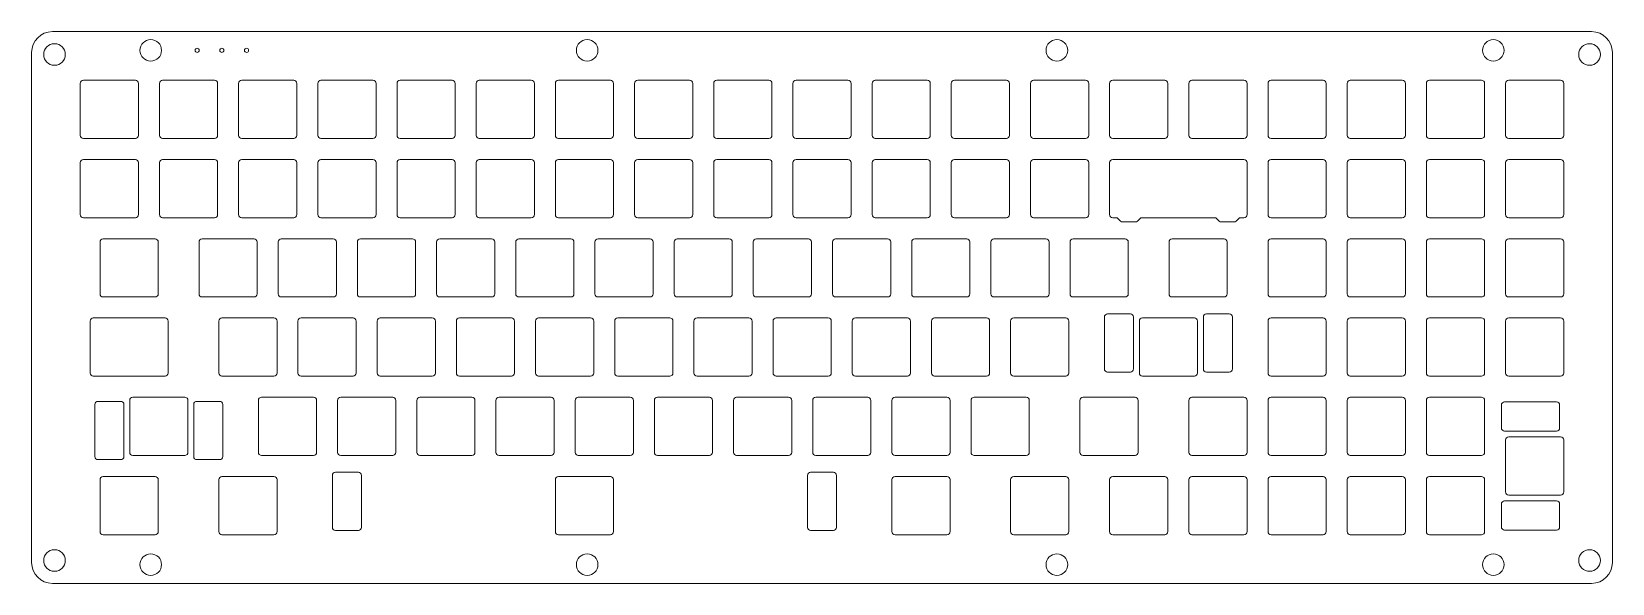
# Model space of a CAD drawing. Header units: millimetres. Extents: x 60 to 3943, y -655 to 1781.
# Drawn here: x 2075.9 to 2456.2, y 399.5 to 532.1 of the extents above; entities that cross this region are included whole.
import ezdxf

# ---------------------------------------------------------------- set-up
doc = ezdxf.new("R2010")
doc.units = ezdxf.units.MM
doc.header["$MEASUREMENT"] = 0

msp = doc.modelspace()

# ---------------------------------------------------------------- linework, layer by layer
at = {"lineweight": 0}
for p, q in [((2080.95, 532.11), (2451.25, 532.11)), ((2075.95, 404.46), (2075.95, 527.11)), ((2456.25, 404.46), (2456.25, 527.11)), ((2335.3, 488.11), (2335.3, 500.61)), ((2336.05, 501.36), (2367.6, 501.36)), ((2368.35, 488.11), (2368.35, 500.61)), ((2336.05, 487.36), (2336.05, 487.36)), ((2336.05, 487.36), (2336.8, 487.36)), ((2337.9, 486.58), (2337.34, 487.14)), ((2341.99, 486.58), (2342.55, 487.14)), ((2343.1, 487.36), (2360.55, 487.36)), ((2361.65, 486.58), (2361.09, 487.14)), ((2365.74, 486.58), (2366.3, 487.14)), ((2367.6, 487.36), (2366.85, 487.36)), ((2367.6, 487.36), (2367.6, 487.36)), ((2338.45, 486.36), (2341.45, 486.36)), ((2362.2, 486.36), (2365.2, 486.36)), ((2451.25, 399.46), (2080.95, 399.46))]:
    msp.add_line(p, q, dxfattribs=at)
for points in [[(2087.65, 519.66), (2087.65, 507.16, 0.414214), (2088.4, 506.41), (2100.9, 506.41, 0.414214), (2101.65, 507.16), (2101.65, 519.66, 0.414214), (2100.9, 520.41), (2088.4, 520.41, 0.414214)], [(2106.7, 519.66), (2106.7, 507.16, 0.414214), (2107.45, 506.41), (2119.95, 506.41, 0.414214), (2120.7, 507.16), (2120.7, 519.66, 0.414214), (2119.95, 520.41), (2107.45, 520.41, 0.414214)], [(2125.75, 519.66), (2125.75, 507.16, 0.414214), (2126.5, 506.41), (2139, 506.41, 0.414214), (2139.75, 507.16), (2139.75, 519.66, 0.414214), (2139, 520.41), (2126.5, 520.41, 0.414214)], [(2144.8, 519.66), (2144.8, 507.16, 0.414214), (2145.55, 506.41), (2158.05, 506.41, 0.414214), (2158.8, 507.16), (2158.8, 519.66, 0.414214), (2158.05, 520.41), (2145.55, 520.41, 0.414214)], [(2163.85, 519.66), (2163.85, 507.16, 0.414214), (2164.6, 506.41), (2177.1, 506.41, 0.414214), (2177.85, 507.16), (2177.85, 519.66, 0.414214), (2177.1, 520.41), (2164.6, 520.41, 0.414214)], [(2182.9, 519.66), (2182.9, 507.16, 0.414214), (2183.65, 506.41), (2196.15, 506.41, 0.414214), (2196.9, 507.16), (2196.9, 519.66, 0.414214), (2196.15, 520.41), (2183.65, 520.41, 0.414214)], [(2201.95, 519.66), (2201.95, 507.16, 0.414214), (2202.7, 506.41), (2215.2, 506.41, 0.414214), (2215.95, 507.16), (2215.95, 519.66, 0.414214), (2215.2, 520.41), (2202.7, 520.41, 0.414214)], [(2221, 519.66), (2221, 507.16, 0.414214), (2221.75, 506.41), (2234.25, 506.41, 0.414214), (2235, 507.16), (2235, 519.66, 0.414214), (2234.25, 520.41), (2221.75, 520.41, 0.414214)], [(2240.05, 519.66), (2240.05, 507.16, 0.414214), (2240.8, 506.41), (2253.3, 506.41, 0.414214), (2254.05, 507.16), (2254.05, 519.66, 0.414214), (2253.3, 520.41), (2240.8, 520.41, 0.414214)], [(2259.1, 519.66), (2259.1, 507.16, 0.414214), (2259.85, 506.41), (2272.35, 506.41, 0.414214), (2273.1, 507.16), (2273.1, 519.66, 0.414214), (2272.35, 520.41), (2259.85, 520.41, 0.414214)], [(2278.15, 519.66), (2278.15, 507.16, 0.414214), (2278.9, 506.41), (2291.4, 506.41, 0.414214), (2292.15, 507.16), (2292.15, 519.66, 0.414214), (2291.4, 520.41), (2278.9, 520.41, 0.414214)], [(2297.2, 519.66), (2297.2, 507.16, 0.414214), (2297.95, 506.41), (2310.45, 506.41, 0.414214), (2311.2, 507.16), (2311.2, 519.66, 0.414214), (2310.45, 520.41), (2297.95, 520.41, 0.414214)], [(2316.25, 519.66), (2316.25, 507.16, 0.414214), (2317, 506.41), (2329.5, 506.41, 0.414214), (2330.25, 507.16), (2330.25, 519.66, 0.414214), (2329.5, 520.41), (2317, 520.41, 0.414214)], [(2335.3, 519.66), (2335.3, 507.16, 0.414214), (2336.05, 506.41), (2348.55, 506.41, 0.414214), (2349.3, 507.16), (2349.3, 519.66, 0.414214), (2348.55, 520.41), (2336.05, 520.41, 0.414214)], [(2354.35, 519.66), (2354.35, 507.16, 0.414214), (2355.1, 506.41), (2367.6, 506.41, 0.414214), (2368.35, 507.16), (2368.35, 519.66, 0.414214), (2367.6, 520.41), (2355.1, 520.41, 0.414214)], [(2373.4, 519.66), (2373.4, 507.16, 0.414214), (2374.15, 506.41), (2386.65, 506.41, 0.414214), (2387.4, 507.16), (2387.4, 519.66, 0.414214), (2386.65, 520.41), (2374.15, 520.41, 0.414214)], [(2392.45, 519.66), (2392.45, 507.16, 0.414214), (2393.2, 506.41), (2405.7, 506.41, 0.414214), (2406.45, 507.16), (2406.45, 519.66, 0.414214), (2405.7, 520.41), (2393.2, 520.41, 0.414214)], [(2411.5, 519.66), (2411.5, 507.16, 0.414214), (2412.25, 506.41), (2424.75, 506.41, 0.414214), (2425.5, 507.16), (2425.5, 519.66, 0.414214), (2424.75, 520.41), (2412.25, 520.41, 0.414214)], [(2430.55, 519.66), (2430.55, 507.16, 0.414214), (2431.3, 506.41), (2443.8, 506.41, 0.414214), (2444.55, 507.16), (2444.55, 519.66, 0.414214), (2443.8, 520.41), (2431.3, 520.41, 0.414214)], [(2087.65, 500.61), (2087.65, 488.11, 0.414214), (2088.4, 487.36), (2100.9, 487.36, 0.414214), (2101.65, 488.11), (2101.65, 500.61, 0.414214), (2100.9, 501.36), (2088.4, 501.36, 0.414214)], [(2106.7, 500.61), (2106.7, 488.11, 0.414214), (2107.45, 487.36), (2119.95, 487.36, 0.414214), (2120.7, 488.11), (2120.7, 500.61, 0.414214), (2119.95, 501.36), (2107.45, 501.36, 0.414214)], [(2125.75, 500.61), (2125.75, 488.11, 0.414214), (2126.5, 487.36), (2139, 487.36, 0.414214), (2139.75, 488.11), (2139.75, 500.61, 0.414214), (2139, 501.36), (2126.5, 501.36, 0.414214)], [(2144.8, 500.61), (2144.8, 488.11, 0.414214), (2145.55, 487.36), (2158.05, 487.36, 0.414214), (2158.8, 488.11), (2158.8, 500.61, 0.414214), (2158.05, 501.36), (2145.55, 501.36, 0.414214)], [(2163.85, 500.61), (2163.85, 488.11, 0.414214), (2164.6, 487.36), (2177.1, 487.36, 0.414214), (2177.85, 488.11), (2177.85, 500.61, 0.414214), (2177.1, 501.36), (2164.6, 501.36, 0.414214)], [(2182.9, 500.61), (2182.9, 488.11, 0.414214), (2183.65, 487.36), (2196.15, 487.36, 0.414214), (2196.9, 488.11), (2196.9, 500.61, 0.414214), (2196.15, 501.36), (2183.65, 501.36, 0.414214)], [(2201.95, 500.61), (2201.95, 488.11, 0.414214), (2202.7, 487.36), (2215.2, 487.36, 0.414214), (2215.95, 488.11), (2215.95, 500.61, 0.414214), (2215.2, 501.36), (2202.7, 501.36, 0.414214)], [(2221, 500.61), (2221, 488.11, 0.414214), (2221.75, 487.36), (2234.25, 487.36, 0.414214), (2235, 488.11), (2235, 500.61, 0.414214), (2234.25, 501.36), (2221.75, 501.36, 0.414214)], [(2240.05, 500.61), (2240.05, 488.11, 0.414214), (2240.8, 487.36), (2253.3, 487.36, 0.414214), (2254.05, 488.11), (2254.05, 500.61, 0.414214), (2253.3, 501.36), (2240.8, 501.36, 0.414214)], [(2259.1, 500.61), (2259.1, 488.11, 0.414214), (2259.85, 487.36), (2272.35, 487.36, 0.414214), (2273.1, 488.11), (2273.1, 500.61, 0.414214), (2272.35, 501.36), (2259.85, 501.36, 0.414214)], [(2278.15, 500.61), (2278.15, 488.11, 0.414214), (2278.9, 487.36), (2291.4, 487.36, 0.414214), (2292.15, 488.11), (2292.15, 500.61, 0.414214), (2291.4, 501.36), (2278.9, 501.36, 0.414214)], [(2297.2, 500.61), (2297.2, 488.11, 0.414214), (2297.95, 487.36), (2310.45, 487.36, 0.414214), (2311.2, 488.11), (2311.2, 500.61, 0.414214), (2310.45, 501.36), (2297.95, 501.36, 0.414214)], [(2316.25, 500.61), (2316.25, 488.11, 0.414214), (2317, 487.36), (2329.5, 487.36, 0.414214), (2330.25, 488.11), (2330.25, 500.61, 0.414214), (2329.5, 501.36), (2317, 501.36, 0.414214)], [(2373.4, 500.61), (2373.4, 488.11, 0.414214), (2374.15, 487.36), (2386.65, 487.36, 0.414214), (2387.4, 488.11), (2387.4, 500.61, 0.414214), (2386.65, 501.36), (2374.15, 501.36, 0.414214)], [(2392.45, 500.61), (2392.45, 488.11, 0.414214), (2393.2, 487.36), (2405.7, 487.36, 0.414214), (2406.45, 488.11), (2406.45, 500.61, 0.414214), (2405.7, 501.36), (2393.2, 501.36, 0.414214)], [(2411.5, 500.61), (2411.5, 488.11, 0.414214), (2412.25, 487.36), (2424.75, 487.36, 0.414214), (2425.5, 488.11), (2425.5, 500.61, 0.414214), (2424.75, 501.36), (2412.25, 501.36, 0.414214)], [(2430.55, 500.61), (2430.55, 488.11, 0.414214), (2431.3, 487.36), (2443.8, 487.36, 0.414214), (2444.55, 488.11), (2444.55, 500.61, 0.414214), (2443.8, 501.36), (2431.3, 501.36, 0.414214)], [(2092.41, 481.56), (2092.41, 469.06, 0.414214), (2093.16, 468.31), (2105.66, 468.31, 0.414214), (2106.41, 469.06), (2106.41, 481.56, 0.414214), (2105.66, 482.31), (2093.16, 482.31, 0.414214)], [(2116.22, 481.56), (2116.22, 469.06, 0.414214), (2116.97, 468.31), (2129.47, 468.31, 0.414214), (2130.22, 469.06), (2130.22, 481.56, 0.414214), (2129.47, 482.31), (2116.97, 482.31, 0.414214)], [(2135.27, 481.56), (2135.27, 469.06, 0.414214), (2136.02, 468.31), (2148.52, 468.31, 0.414214), (2149.27, 469.06), (2149.27, 481.56, 0.414214), (2148.52, 482.31), (2136.02, 482.31, 0.414214)], [(2154.32, 481.56), (2154.32, 469.06, 0.414214), (2155.07, 468.31), (2167.57, 468.31, 0.414214), (2168.32, 469.06), (2168.32, 481.56, 0.414214), (2167.57, 482.31), (2155.07, 482.31, 0.414214)], [(2173.37, 481.56), (2173.37, 469.06, 0.414214), (2174.12, 468.31), (2186.62, 468.31, 0.414214), (2187.37, 469.06), (2187.37, 481.56, 0.414214), (2186.62, 482.31), (2174.12, 482.31, 0.414214)], [(2192.42, 481.56), (2192.42, 469.06, 0.414214), (2193.17, 468.31), (2205.67, 468.31, 0.414214), (2206.42, 469.06), (2206.42, 481.56, 0.414214), (2205.67, 482.31), (2193.17, 482.31, 0.414214)], [(2211.47, 481.56), (2211.47, 469.06, 0.414214), (2212.22, 468.31), (2224.72, 468.31, 0.414214), (2225.47, 469.06), (2225.47, 481.56, 0.414214), (2224.72, 482.31), (2212.22, 482.31, 0.414214)], [(2230.52, 481.56), (2230.52, 469.06, 0.414214), (2231.27, 468.31), (2243.77, 468.31, 0.414214), (2244.52, 469.06), (2244.52, 481.56, 0.414214), (2243.77, 482.31), (2231.27, 482.31, 0.414214)], [(2249.57, 481.56), (2249.57, 469.06, 0.414214), (2250.32, 468.31), (2262.82, 468.31, 0.414214), (2263.57, 469.06), (2263.57, 481.56, 0.414214), (2262.82, 482.31), (2250.32, 482.31, 0.414214)], [(2268.62, 481.56), (2268.62, 469.06, 0.414214), (2269.37, 468.31), (2281.87, 468.31, 0.414214), (2282.62, 469.06), (2282.62, 481.56, 0.414214), (2281.87, 482.31), (2269.37, 482.31, 0.414214)], [(2287.67, 481.56), (2287.67, 469.06, 0.414214), (2288.42, 468.31), (2300.92, 468.31, 0.414214), (2301.67, 469.06), (2301.67, 481.56, 0.414214), (2300.92, 482.31), (2288.42, 482.31, 0.414214)], [(2306.72, 481.56), (2306.72, 469.06, 0.414214), (2307.47, 468.31), (2319.97, 468.31, 0.414214), (2320.72, 469.06), (2320.72, 481.56, 0.414214), (2319.97, 482.31), (2307.47, 482.31, 0.414214)], [(2325.77, 481.56), (2325.77, 469.06, 0.414214), (2326.52, 468.31), (2339.02, 468.31, 0.414214), (2339.77, 469.06), (2339.77, 481.56, 0.414214), (2339.02, 482.31), (2326.52, 482.31, 0.414214)], [(2349.58, 481.56), (2349.58, 469.06, 0.414214), (2350.33, 468.31), (2362.83, 468.31, 0.414214), (2363.58, 469.06), (2363.58, 481.56, 0.414214), (2362.83, 482.31), (2350.33, 482.31, 0.414214)], [(2373.4, 481.56), (2373.4, 469.06, 0.414214), (2374.15, 468.31), (2386.65, 468.31, 0.414214), (2387.4, 469.06), (2387.4, 481.56, 0.414214), (2386.65, 482.31), (2374.15, 482.31, 0.414214)], [(2392.45, 481.56), (2392.45, 469.06, 0.414214), (2393.2, 468.31), (2405.7, 468.31, 0.414214), (2406.45, 469.06), (2406.45, 481.56, 0.414214), (2405.7, 482.31), (2393.2, 482.31, 0.414214)], [(2411.5, 481.56), (2411.5, 469.06, 0.414214), (2412.25, 468.31), (2424.75, 468.31, 0.414214), (2425.5, 469.06), (2425.5, 481.56, 0.414214), (2424.75, 482.31), (2412.25, 482.31, 0.414214)], [(2430.55, 481.56), (2430.55, 469.06, 0.414214), (2431.3, 468.31), (2443.8, 468.31, 0.414214), (2444.55, 469.06), (2444.55, 481.56, 0.414214), (2443.8, 482.31), (2431.3, 482.31, 0.414214)], [(2334.04, 463.51), (2334.04, 451.01, 0.414214), (2334.79, 450.26), (2340.29, 450.26, 0.414214), (2341.04, 451.01), (2341.04, 463.51, 0.414214), (2340.29, 464.26), (2334.79, 464.26, 0.414214)], [(2357.84, 463.51), (2357.84, 451.01, 0.414214), (2358.59, 450.26), (2364.09, 450.26, 0.414214), (2364.84, 451.01), (2364.84, 463.51, 0.414214), (2364.09, 464.26), (2358.59, 464.26, 0.414214)], [(2090.78, 449.26), (2108.04, 449.26, 0.414214), (2108.79, 450.01), (2108.79, 462.51, 0.414214), (2108.04, 463.26), (2090.78, 463.26, 0.414214), (2090.03, 462.51), (2090.03, 450.01, 0.414214)], [(2120.98, 462.51), (2120.98, 450.01, 0.414214), (2121.73, 449.26), (2134.23, 449.26, 0.414214), (2134.98, 450.01), (2134.98, 462.51, 0.414214), (2134.23, 463.26), (2121.73, 463.26, 0.414214)], [(2140.03, 462.51), (2140.03, 450.01, 0.414214), (2140.78, 449.26), (2153.28, 449.26, 0.414214), (2154.03, 450.01), (2154.03, 462.51, 0.414214), (2153.28, 463.26), (2140.78, 463.26, 0.414214)], [(2159.08, 462.51), (2159.08, 450.01, 0.414214), (2159.83, 449.26), (2172.33, 449.26, 0.414214), (2173.08, 450.01), (2173.08, 462.51, 0.414214), (2172.33, 463.26), (2159.83, 463.26, 0.414214)], [(2178.13, 462.51), (2178.13, 450.01, 0.414214), (2178.88, 449.26), (2191.38, 449.26, 0.414214), (2192.13, 450.01), (2192.13, 462.51, 0.414214), (2191.38, 463.26), (2178.88, 463.26, 0.414214)], [(2197.18, 462.51), (2197.18, 450.01, 0.414214), (2197.93, 449.26), (2210.43, 449.26, 0.414214), (2211.18, 450.01), (2211.18, 462.51, 0.414214), (2210.43, 463.26), (2197.93, 463.26, 0.414214)], [(2216.23, 462.51), (2216.23, 450.01, 0.414214), (2216.98, 449.26), (2229.48, 449.26, 0.414214), (2230.23, 450.01), (2230.23, 462.51, 0.414214), (2229.48, 463.26), (2216.98, 463.26, 0.414214)], [(2235.28, 462.51), (2235.28, 450.01, 0.414214), (2236.03, 449.26), (2248.53, 449.26, 0.414214), (2249.28, 450.01), (2249.28, 462.51, 0.414214), (2248.53, 463.26), (2236.03, 463.26, 0.414214)], [(2254.33, 462.51), (2254.33, 450.01, 0.414214), (2255.08, 449.26), (2267.58, 449.26, 0.414214), (2268.33, 450.01), (2268.33, 462.51, 0.414214), (2267.58, 463.26), (2255.08, 463.26, 0.414214)], [(2273.38, 462.51), (2273.38, 450.01, 0.414214), (2274.13, 449.26), (2286.63, 449.26, 0.414214), (2287.38, 450.01), (2287.38, 462.51, 0.414214), (2286.63, 463.26), (2274.13, 463.26, 0.414214)], [(2292.43, 462.51), (2292.43, 450.01, 0.414214), (2293.18, 449.26), (2305.68, 449.26, 0.414214), (2306.43, 450.01), (2306.43, 462.51, 0.414214), (2305.68, 463.26), (2293.18, 463.26, 0.414214)], [(2311.48, 462.51), (2311.48, 450.01, 0.414214), (2312.23, 449.26), (2324.73, 449.26, 0.414214), (2325.48, 450.01), (2325.48, 462.51, 0.414214), (2324.73, 463.26), (2312.23, 463.26, 0.414214)], [(2342.44, 462.51), (2342.44, 450.01, 0.414214), (2343.19, 449.26), (2355.69, 449.26, 0.414214), (2356.44, 450.01), (2356.44, 462.51, 0.414214), (2355.69, 463.26), (2343.19, 463.26, 0.414214)], [(2373.4, 462.51), (2373.4, 450.01, 0.414214), (2374.15, 449.26), (2386.65, 449.26, 0.414214), (2387.4, 450.01), (2387.4, 462.51, 0.414214), (2386.65, 463.26), (2374.15, 463.26, 0.414214)], [(2392.45, 462.51), (2392.45, 450.01, 0.414214), (2393.2, 449.26), (2405.7, 449.26, 0.414214), (2406.45, 450.01), (2406.45, 462.51, 0.414214), (2405.7, 463.26), (2393.2, 463.26, 0.414214)], [(2411.5, 462.51), (2411.5, 450.01, 0.414214), (2412.25, 449.26), (2424.75, 449.26, 0.414214), (2425.5, 450.01), (2425.5, 462.51, 0.414214), (2424.75, 463.26), (2412.25, 463.26, 0.414214)], [(2430.55, 462.51), (2430.55, 450.01, 0.414214), (2431.3, 449.26), (2443.8, 449.26, 0.414214), (2444.55, 450.01), (2444.55, 462.51, 0.414214), (2443.8, 463.26), (2431.3, 463.26, 0.414214)], [(2091.15, 442.46), (2091.15, 429.96, 0.414214), (2091.9, 429.21), (2097.4, 429.21, 0.414214), (2098.15, 429.96), (2098.15, 442.46, 0.414214), (2097.4, 443.21), (2091.9, 443.21, 0.414214)], [(2099.55, 443.46), (2099.55, 430.96, 0.414214), (2100.3, 430.21), (2112.8, 430.21, 0.414214), (2113.55, 430.96), (2113.55, 443.46, 0.414214), (2112.8, 444.21), (2100.3, 444.21, 0.414214)], [(2114.95, 442.46), (2114.95, 429.96, 0.414214), (2115.7, 429.21), (2121.2, 429.21, 0.414214), (2121.95, 429.96), (2121.95, 442.46, 0.414214), (2121.2, 443.21), (2115.7, 443.21, 0.414214)], [(2130.51, 443.46), (2130.51, 430.96, 0.414214), (2131.26, 430.21), (2143.76, 430.21, 0.414214), (2144.51, 430.96), (2144.51, 443.46, 0.414214), (2143.76, 444.21), (2131.26, 444.21, 0.414214)], [(2149.56, 443.46), (2149.56, 430.96, 0.414214), (2150.31, 430.21), (2162.81, 430.21, 0.414214), (2163.56, 430.96), (2163.56, 443.46, 0.414214), (2162.81, 444.21), (2150.31, 444.21, 0.414214)], [(2168.61, 443.46), (2168.61, 430.96, 0.414214), (2169.36, 430.21), (2181.86, 430.21, 0.414214), (2182.61, 430.96), (2182.61, 443.46, 0.414214), (2181.86, 444.21), (2169.36, 444.21, 0.414214)], [(2187.66, 443.46), (2187.66, 430.96, 0.414214), (2188.41, 430.21), (2200.91, 430.21, 0.414214), (2201.66, 430.96), (2201.66, 443.46, 0.414214), (2200.91, 444.21), (2188.41, 444.21, 0.414214)], [(2206.71, 443.46), (2206.71, 430.96, 0.414214), (2207.46, 430.21), (2219.96, 430.21, 0.414214), (2220.71, 430.96), (2220.71, 443.46, 0.414214), (2219.96, 444.21), (2207.46, 444.21, 0.414214)], [(2225.76, 443.46), (2225.76, 430.96, 0.414214), (2226.51, 430.21), (2239.01, 430.21, 0.414214), (2239.76, 430.96), (2239.76, 443.46, 0.414214), (2239.01, 444.21), (2226.51, 444.21, 0.414214)], [(2244.81, 443.46), (2244.81, 430.96, 0.414214), (2245.56, 430.21), (2258.06, 430.21, 0.414214), (2258.81, 430.96), (2258.81, 443.46, 0.414214), (2258.06, 444.21), (2245.56, 444.21, 0.414214)], [(2263.86, 443.46), (2263.86, 430.96, 0.414214), (2264.61, 430.21), (2277.11, 430.21, 0.414214), (2277.86, 430.96), (2277.86, 443.46, 0.414214), (2277.11, 444.21), (2264.61, 444.21, 0.414214)], [(2282.91, 443.46), (2282.91, 430.96, 0.414214), (2283.66, 430.21), (2296.16, 430.21, 0.414214), (2296.91, 430.96), (2296.91, 443.46, 0.414214), (2296.16, 444.21), (2283.66, 444.21, 0.414214)], [(2301.96, 443.46), (2301.96, 430.96, 0.414214), (2302.71, 430.21), (2315.21, 430.21, 0.414214), (2315.96, 430.96), (2315.96, 443.46, 0.414214), (2315.21, 444.21), (2302.71, 444.21, 0.414214)], [(2328.15, 443.46), (2328.15, 430.96, 0.414214), (2328.9, 430.21), (2341.4, 430.21, 0.414214), (2342.15, 430.96), (2342.15, 443.46, 0.414214), (2341.4, 444.21), (2328.9, 444.21, 0.414214)], [(2354.35, 443.46), (2354.35, 430.96, 0.414214), (2355.1, 430.21), (2367.6, 430.21, 0.414214), (2368.35, 430.96), (2368.35, 443.46, 0.414214), (2367.6, 444.21), (2355.1, 444.21, 0.414214)], [(2373.4, 443.46), (2373.4, 430.96, 0.414214), (2374.15, 430.21), (2386.65, 430.21, 0.414214), (2387.4, 430.96), (2387.4, 443.46, 0.414214), (2386.65, 444.21), (2374.15, 444.21, 0.414214)], [(2392.45, 443.46), (2392.45, 430.96, 0.414214), (2393.2, 430.21), (2405.7, 430.21, 0.414214), (2406.45, 430.96), (2406.45, 443.46, 0.414214), (2405.7, 444.21), (2393.2, 444.21, 0.414214)], [(2411.5, 443.46), (2411.5, 430.96, 0.414214), (2412.25, 430.21), (2424.75, 430.21, 0.414214), (2425.5, 430.96), (2425.5, 443.46, 0.414214), (2424.75, 444.21), (2412.25, 444.21, 0.414214)], [(2430.3, 436.08), (2442.8, 436.08, 0.414214), (2443.55, 436.83), (2443.55, 442.33, 0.414214), (2442.8, 443.08), (2430.3, 443.08, 0.414214), (2429.55, 442.33), (2429.55, 436.83, 0.414214)], [(2430.55, 433.93), (2430.55, 421.43, 0.414214), (2431.3, 420.68), (2443.8, 420.68, 0.414214), (2444.55, 421.43), (2444.55, 433.93, 0.414214), (2443.8, 434.68), (2431.3, 434.68, 0.414214)], [(2148.3, 425.41), (2148.3, 412.91, 0.414214), (2149.05, 412.16), (2154.55, 412.16, 0.414214), (2155.3, 412.91), (2155.3, 425.41, 0.414214), (2154.55, 426.16), (2149.05, 426.16, 0.414214)], [(2262.6, 425.41), (2262.6, 412.91, 0.414214), (2263.35, 412.16), (2268.85, 412.16, 0.414214), (2269.6, 412.91), (2269.6, 425.41, 0.414214), (2268.85, 426.16), (2263.35, 426.16, 0.414214)], [(2092.41, 424.41), (2092.41, 411.91, 0.414214), (2093.16, 411.16), (2105.66, 411.16, 0.414214), (2106.41, 411.91), (2106.41, 424.41, 0.414214), (2105.66, 425.16), (2093.16, 425.16, 0.414214)], [(2120.98, 424.41), (2120.98, 411.91, 0.414214), (2121.73, 411.16), (2134.23, 411.16, 0.414214), (2134.98, 411.91), (2134.98, 424.41, 0.414214), (2134.23, 425.16), (2121.73, 425.16, 0.414214)], [(2201.95, 424.41), (2201.95, 411.91, 0.414214), (2202.7, 411.16), (2215.2, 411.16, 0.414214), (2215.95, 411.91), (2215.95, 424.41, 0.414214), (2215.2, 425.16), (2202.7, 425.16, 0.414214)], [(2282.91, 424.41), (2282.91, 411.91, 0.414214), (2283.66, 411.16), (2296.16, 411.16, 0.414214), (2296.91, 411.91), (2296.91, 424.41, 0.414214), (2296.16, 425.16), (2283.66, 425.16, 0.414214)], [(2311.48, 424.41), (2311.48, 411.91, 0.414214), (2312.23, 411.16), (2324.73, 411.16, 0.414214), (2325.48, 411.91), (2325.48, 424.41, 0.414214), (2324.73, 425.16), (2312.23, 425.16, 0.414214)], [(2335.3, 424.41), (2335.3, 411.91, 0.414214), (2336.05, 411.16), (2348.55, 411.16, 0.414214), (2349.3, 411.91), (2349.3, 424.41, 0.414214), (2348.55, 425.16), (2336.05, 425.16, 0.414214)], [(2354.35, 424.41), (2354.35, 411.91, 0.414214), (2355.1, 411.16), (2367.6, 411.16, 0.414214), (2368.35, 411.91), (2368.35, 424.41, 0.414214), (2367.6, 425.16), (2355.1, 425.16, 0.414214)], [(2373.4, 424.41), (2373.4, 411.91, 0.414214), (2374.15, 411.16), (2386.65, 411.16, 0.414214), (2387.4, 411.91), (2387.4, 424.41, 0.414214), (2386.65, 425.16), (2374.15, 425.16, 0.414214)], [(2392.45, 424.41), (2392.45, 411.91, 0.414214), (2393.2, 411.16), (2405.7, 411.16, 0.414214), (2406.45, 411.91), (2406.45, 424.41, 0.414214), (2405.7, 425.16), (2393.2, 425.16, 0.414214)], [(2411.5, 424.41), (2411.5, 411.91, 0.414214), (2412.25, 411.16), (2424.75, 411.16, 0.414214), (2425.5, 411.91), (2425.5, 424.41, 0.414214), (2424.75, 425.16), (2412.25, 425.16, 0.414214)], [(2430.3, 412.28), (2442.8, 412.28, 0.414214), (2443.55, 413.03), (2443.55, 418.53, 0.414214), (2442.8, 419.28), (2430.3, 419.28, 0.414214), (2429.55, 418.53), (2429.55, 413.03, 0.414214)]]:
    msp.add_lwpolyline(points, format="xyb", close=True, dxfattribs=at)
for centre, radius in [((2081.45, 526.61), 2.6), ((2104.6, 527.61), 2.6), ((2209.6, 527.61), 2.6), ((2322.6, 527.61), 2.6), ((2427.6, 527.61), 2.6), ((2450.75, 526.61), 2.6), ((2115.77, 527.61), 0.5), ((2121.71, 527.61), 0.5), ((2127.65, 527.61), 0.5), ((2081.45, 404.96), 2.6), ((2450.75, 404.96), 2.6), ((2104.6, 403.96), 2.6), ((2209.6, 403.96), 2.6), ((2322.6, 403.96), 2.6), ((2427.6, 403.96), 2.6)]:
    msp.add_circle(centre, radius, dxfattribs=at)
for centre, radius, start, end in [((2080.95, 527.11), 5, 90, 180), ((2451.25, 527.11), 5, 0, 90), ((2336.05, 500.61), 0.75, 90, 180), ((2367.6, 500.61), 0.75, 0, 90), ((2336.05, 488.11), 0.75, 180, 270), ((2336.81, 486.61), 0.751, 45.0126, 91.0581), ((2343.08, 486.61), 0.751, 88.9419, 134.9874), ((2360.56, 486.61), 0.751, 45.0126, 91.0581), ((2366.83, 486.61), 0.751, 88.9419, 134.9874), ((2367.6, 488.11), 0.75, 270, 0), ((2338.43, 487.11), 0.751, 225.0126, 271.0581), ((2341.46, 487.11), 0.751, 268.9419, 314.9874), ((2362.18, 487.11), 0.751, 225.0126, 271.0581), ((2365.21, 487.11), 0.751, 268.9419, 314.9874), ((2080.95, 404.46), 5, 180, 270), ((2451.25, 404.46), 5, 270, 0)]:
    msp.add_arc(centre, radius, start, end, dxfattribs=at)

doc.saveas('drawing.dxf')
